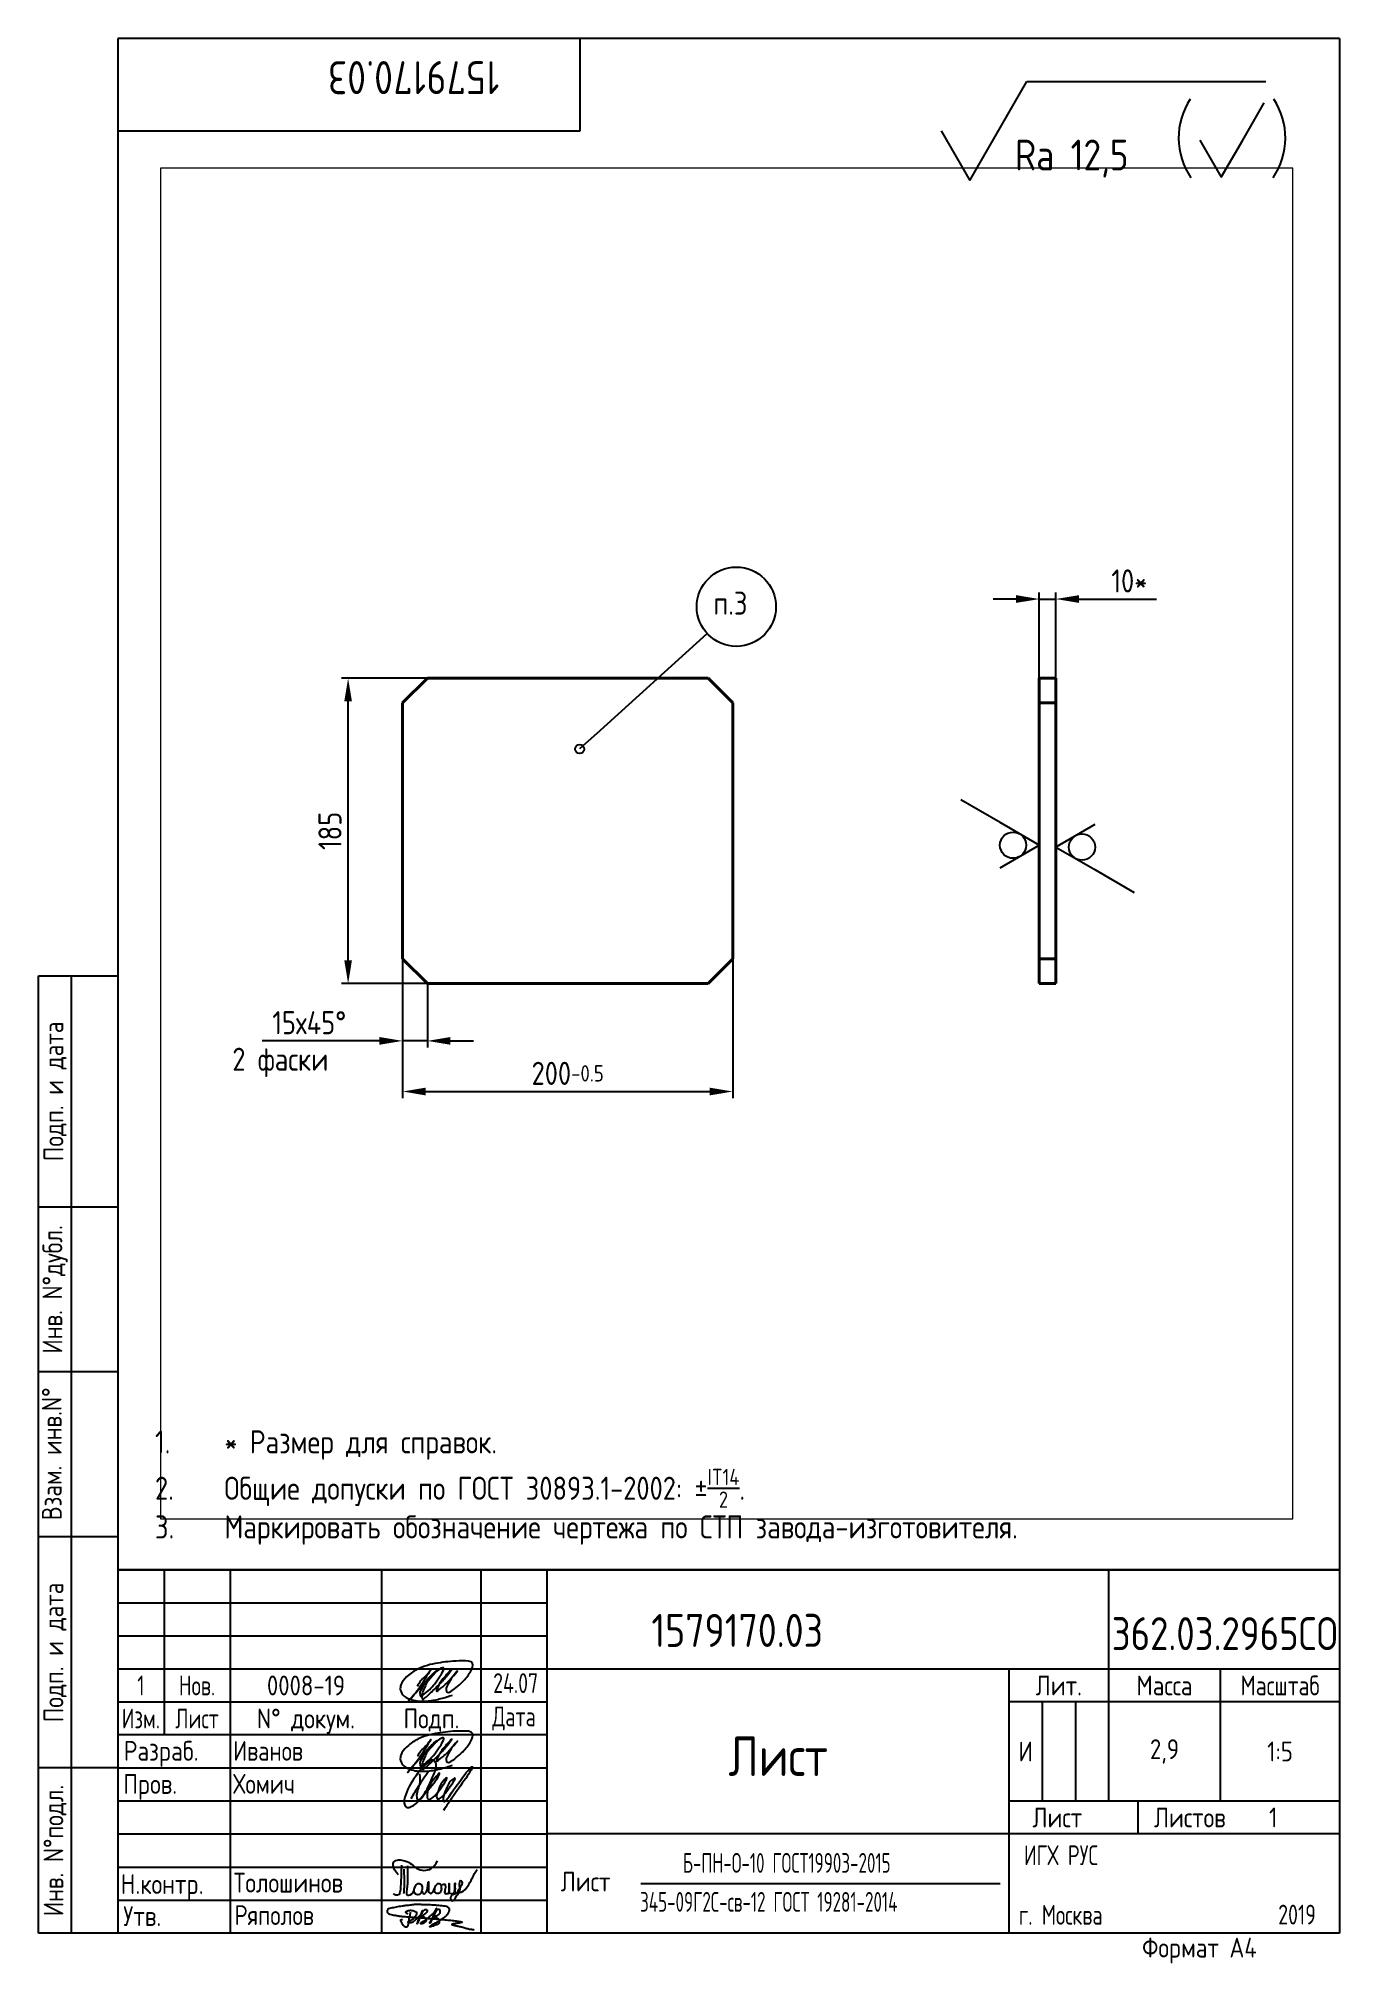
# Paper-space layout 'Лист1' of a CAD drawing. Header units: millimetres. Extents: x 7 to 204, y 0 to 291.
# The model-space entities are those that its viewports show. They can reach past a viewport. Long polylines and large blocks are cut down to what shows.
import ezdxf
from ezdxf.enums import TextEntityAlignment as Align

# ---------------------------------------------------------------- set-up
doc = ezdxf.new("R2010")
doc.units = ezdxf.units.MM
for name, color, linetype in [('12_SURFACE_FINISH', 7, 'Continuous'), ('Bord', 1, 'Continuous'), ('Cont', 6, 'Continuous'), ('Dim', 7, 'Continuous'), ('Text', 3, 'Continuous'), ('Textb', 6, 'Continuous'), ('Подписи', 10, 'Continuous')]:
    doc.layers.add(name, color=color, linetype=linetype)
doc.layers.add('AM_VIEWS', color=1, linetype='Continuous', lineweight=25, plot=False)
doc.layers.add('Con', color=6, linetype='Continuous', lineweight=40)
doc.layers.add('Основные', color=5, linetype='Continuous', lineweight=40)
doc.styles.add('Style1', font='romans.shx', dxfattribs={"width": 0.8})
doc.dimstyles.new('DIMSTYLE_1$0', dxfattribs={"dimtxt": 3.5, "dimasz": 3.5, "dimexe": 1, "dimexo": 0, "dimgap": 1, "dimtad": 1, "dimdec": 1, "dimlfac": 5, "dimtxsty": 'Style1', "dimcen": 0.09, "dimadec": 1, "dimazin": 2, "dimtp": 0.8, "dimtm": 0.8, "dimtfac": 1, "dimtdec": 1, "dimtofl": 0, "dimtmove": 0, "dimatfit": 3, "dimfxl": 1, "dimtolj": 1, "dimarcsym": 0})

# ---------------------------------------------------------------- blocks, each defined once
blk = doc.blocks.new('A$C63F45750')
at = {"layer": 'Text'}
for points, knots in [([(3.17, 2.37), (3.12, 2.38), (3.04, 2.41), (2.94, 2.5), (2.85, 2.57), (2.79, 2.69), (2.87, 2.77), (2.99, 2.84), (3.16, 2.89), (3.36, 2.93), (3.6, 2.95), (3.82, 2.92), (4.05, 2.87), (4.25, 2.78), (4.45, 2.63), (4.46, 2.42), (4.38, 2.26), (4.28, 2.1), (4.17, 1.94), (4.03, 1.78), (3.89, 1.62), (3.75, 1.52), (3.63, 1.43), (3.49, 1.36), (3.35, 1.3), (3.24, 1.25), (3.16, 1.21), (3.12, 1.15), (3.19, 1.1), (3.27, 1.09), (3.4, 1.07), (3.55, 1.07), (3.72, 1.12), (3.92, 1.19), (4.1, 1.34), (4.26, 1.51), (4.44, 1.65), (4.59, 1.81), (4.74, 1.93), (4.84, 2.04), (4.93, 2.14), (5.07, 2.29), (5.19, 2.53), (5.28, 2.68), (5.35, 2.96), (5.23, 2.66), (5.2, 2.44), (5.04, 2.09), (4.95, 1.81), (4.86, 1.57), (4.75, 1.31), (4.67, 1.12), (4.46, 0.78), (4.62, 1.17), (4.71, 1.45), (4.88, 1.74), (5.01, 2), (5.08, 2.19), (5.19, 2.4), (5.32, 2.58), (5.4, 2.75), (5.52, 2.89), (5.65, 3.04), (5.85, 3.1), (6.02, 3.03), (6.08, 2.87), (6.03, 2.7), (5.9, 2.51), (5.7, 2.37), (5.55, 2.23), (5.4, 2.17), (5.31, 2.12), (5.12, 2.09), (5.35, 2.07), (5.48, 2), (5.64, 1.93), (5.75, 1.8), (5.85, 1.67), (5.89, 1.54), (5.89, 1.37), (5.8, 1.2), (5.63, 1.06), (5.41, 0.94), (5.23, 0.86), (5.02, 0.92), (5.13, 1.1), (5.28, 1.16), (5.44, 1.27), (5.61, 1.36), (5.74, 1.46), (5.86, 1.53), (5.95, 1.61), (6.05, 1.69), (6.15, 1.77), (6.28, 1.87), (6.46, 2.02), (6.65, 2.19), (6.83, 2.37), (6.98, 2.49), (7.11, 2.61), (7.2, 2.74), (7.32, 2.84), (7.42, 2.97), (7.48, 3.08), (7.48, 3.27), (7.34, 3.08), (7.28, 2.94), (7.18, 2.69), (7.1, 2.46), (7, 2.22), (6.93, 1.98), (6.83, 1.78), (6.73, 1.55), (6.67, 1.34), (6.6, 1.14), (6.56, 1.03), (6.39, 0.99), (6.62, 1.33), (6.75, 1.54), (6.93, 1.87), (7.05, 2.08), (7.18, 2.32), (7.33, 2.6), (7.47, 2.89), (7.6, 3.07), (7.79, 3.18), (7.95, 3.01), (8, 2.81), (7.99, 2.62), (7.94, 2.46), (7.83, 2.33), (7.69, 2.22), (7.53, 2.11), (7.37, 2.03), (7.21, 1.99), (7.11, 1.97), (6.89, 1.98), (7.07, 1.94), (7.15, 1.9), (7.27, 1.88), (7.39, 1.84), (7.52, 1.81), (7.62, 1.72), (7.7, 1.62), (7.78, 1.51), (7.83, 1.39), (7.87, 1.26), (7.88, 1.13), (7.86, 0.99), (7.75, 0.88), (7.6, 0.77), (7.4, 0.73), (7.19, 0.66), (6.97, 0.55), (6.71, 0.48), (6.57, 0.44), (6.42, 0.42), (6.52, 0.58), (6.61, 0.64), (6.81, 0.78), (7.06, 0.89), (7.33, 1.04), (7.55, 1.16), (7.7, 1.24), (7.84, 1.32), (7.99, 1.43), (8.21, 1.58), (8.48, 1.76), (8.74, 1.95), (8.97, 2.12), (9.1, 2.29), (9.23, 2.44), (9.3, 2.6), (9.37, 2.74), (9.42, 2.92), (9.45, 3.13), (9.21, 3.48), (8.67, 3.59), (8.09, 3.63), (7.57, 3.66), (7.06, 3.74), (6.57, 3.75), (6.09, 3.74), (5.67, 3.78), (5.28, 3.78), (4.96, 3.81), (4.65, 3.83), (4.31, 3.82), (3.97, 3.79), (3.61, 3.74), (3.22, 3.67), (2.86, 3.66), (2.53, 3.61), (2.18, 3.52), (1.78, 3.54), (1.38, 3.37), (0.96, 3.35), (0.58, 3.24), (0.25, 3.19), (0.03, 3.06), (-0.03, 2.83), (0.02, 2.6), (0.26, 2.38), (0.59, 2.33), (1, 2.2), (1.48, 2.15), (1.93, 2.05), (2.35, 2.02), (2.72, 2.01), (3.11, 1.94), (3.68, 1.94), (4.25, 1.83), (4.91, 1.87), (5.53, 1.76), (6.13, 1.72), (6.73, 1.71), (7.32, 1.62), (7.99, 1.55), (8.64, 1.54), (9.16, 1.46), (9.61, 1.42), (10.03, 1.4), (10.41, 1.32), (10.73, 1.29), (11.01, 1.24), (11.18, 1.23), (11.42, 1.14), (11.18, 1.06), (11.01, 1.03), (10.71, 0.98), (10.37, 0.92), (10.1, 0.91), (9.65, 0.75), (10.22, 0.67), (10.54, 0.59), (11.08, 0.47), (11.61, 0.35), (12.17, 0.15), (12.64, 0.08), (12.98, 0.03), (13.11, 0.01), (13.18, 0)], [0, 0, 0, 0, 0.153866, 0.270441, 0.388867, 0.510533, 0.592156, 0.71333, 0.90842, 1.11344, 1.349254, 1.61246, 1.782219, 2.047249, 2.291879, 2.451528, 2.651081, 2.806158, 3.017979, 3.227348, 3.462381, 3.633009, 3.75766, 3.920516, 4.080796, 4.214529, 4.291786, 4.349969, 4.397594, 4.50822, 4.594826, 4.799244, 4.954392, 5.128468, 5.437537, 5.632649, 5.842485, 6.094987, 6.293219, 6.410959, 6.551192, 6.687808, 7.022147, 7.294342, 7.425356, 7.52079, 7.946481, 8.313051, 8.59833, 8.833695, 9.090496, 9.427695, 9.601191, 9.883219, 10.093306, 10.673943, 10.798776, 10.974628, 11.287247, 11.486184, 11.648652, 11.848902, 12.027194, 12.25348, 12.40059, 12.537783, 12.716293, 12.91523, 13.208551, 13.438489, 13.549668, 13.67779, 13.77127, 13.930001, 14.029091, 14.272112, 14.434836, 14.547084, 14.739051, 14.830983, 15.061241, 15.268922, 15.500489, 15.788979, 15.879568, 16.024283, 16.221854, 16.418714, 16.593102, 16.783247, 16.91018, 17.018213, 17.135263, 17.278205, 17.430482, 17.620087, 17.979626, 18.191789, 18.388716, 18.565718, 18.714854, 18.857929, 19.039974, 19.171375, 19.283034, 19.400085, 19.618058, 19.882245, 20.150781, 20.377854, 20.649532, 20.89723, 21.042543, 21.40016, 21.557817, 21.667145, 21.752781, 21.926256, 22.412297, 22.813145, 22.961412, 23.171289, 23.607257, 23.940428, 24.110007, 24.291214, 24.48084, 24.697609, 24.904078, 25.034245, 25.218018, 25.407651, 25.573473, 25.787447, 25.930292, 26.051316, 26.18846, 26.285312, 26.406799, 26.52425, 26.630463, 26.793722, 26.898606, 27.029313, 27.171012, 27.314101, 27.419918, 27.580557, 27.709367, 27.829268, 28.024364, 28.266961, 28.41242, 28.705761, 28.989137, 29.187748, 29.233768, 29.332802, 29.529535, 29.667094, 30.039923, 30.332117, 30.61061, 30.769982, 30.856778, 31.109923, 31.313488, 31.656425, 32.066331, 32.296628, 32.49714, 32.710276, 32.891468, 33.014834, 33.177747, 33.444503, 33.618009, 34.409008, 34.914636, 35.419802, 35.95397, 36.458179, 36.88069, 37.388403, 37.738353, 38.034261, 38.353468, 38.693154, 39.037638, 39.391136, 39.787481, 40.203773, 40.488977, 40.784975, 41.26625, 41.668005, 42.070065, 42.499388, 42.869834, 43.079573, 43.213439, 43.554591, 43.717296, 44.153724, 44.506336, 45.019111, 45.587859, 45.90191, 46.270392, 46.703958, 47.093115, 47.952647, 48.44014, 49.079253, 49.808223, 50.268654, 50.851051, 51.604831, 52.298429, 52.776925, 53.1907, 53.661988, 54.042386, 54.348524, 54.616841, 54.853814, 54.983777, 55.126096, 55.333328, 55.613101, 56.008732, 56.315809, 56.59982, 56.87931, 57.399251, 57.889617, 58.432507, 59.066698, 59.660314, 59.862668, 60.07277, 60.07277, 60.07277, 60.07277]), ([(2.31, 1.53), (2.26, 1.52), (2.17, 1.51), (2.06, 1.48), (1.93, 1.38), (2.07, 1.25), (2.14, 1.11), (2.26, 0.93), (2.39, 0.72), (2.57, 0.54), (2.71, 0.44), (2.86, 0.4), (3.02, 0.43), (3.14, 0.54), (3.21, 0.79), (3.25, 1.07), (3.31, 1.4), (3.35, 1.67), (3.38, 1.92), (3.47, 2.19), (3.5, 2.43), (3.54, 2.59), (3.56, 2.64)], [0, 0, 0, 0, 0.15847, 0.269731, 0.363591, 0.555514, 0.688037, 0.848606, 1.204359, 1.433632, 1.58673, 1.729549, 1.880686, 2.057874, 2.19169, 2.63505, 2.928153, 3.184121, 3.441863, 3.696117, 4.025873, 4.178055, 4.178055, 4.178055, 4.178055])]:
    blk.add_open_spline(points, degree=3, knots=knots, dxfattribs=at)
blk = doc.blocks.new('A$C4F4A4F5D')
at = {"layer": 'Основные', "lineweight": 25}
for points, knots in [([(0.76, 2.84), (0.53, 3.07), (0.02, 3.58), (-0.25, 5.26), (1.65, 5.12), (2.72, 4.57), (3.71, 3.46), (5.71, 3.44), (6.39, 4.52), (6.67, 4.97)], [0, 0, 0, 0, 0.995549, 2.196439, 3.853213, 4.970011, 6.02292, 8.170898, 9.705386, 9.705386, 9.705386, 9.705386]), ([(1.19, 4.34), (1.17, 3.4), (1.13, 2.06), (0.98, -0.44), (0.2, -0.16), (0.03, -0.03), (0, 0)], [0, 0, 0, 0, 3.274293, 4.654149, 5.171803, 5.30168, 5.30168, 5.30168, 5.30168]), ([(1.58, 3.74), (1.58, 3.25), (1.58, 2.32), (1.61, 1.07), (1.55, 0.31), (1.53, 0)], [0, 0, 0, 0, 1.453969, 2.804084, 3.740223, 3.740223, 3.740223, 3.740223]), ([(2.1, 4.21), (2.1, 3.72), (2.08, 2.67), (2.22, 1.45), (1.71, -0.56), (3.23, 0.14), (3.06, 1.09), (3.85, 1.74), (4.43, 1.17), (4.31, 0.54), (4.11, -0.15), (3.33, -0.21), (3.11, 0.28), (3.13, 0.53), (3.14, 0.66)], [0, 0, 0, 0, 1.402041, 3.063923, 4.415037, 5.298701, 6.374637, 7.087927, 7.603499, 8.330482, 8.911132, 9.613125, 9.996533, 10.366919, 10.366919, 10.366919, 10.366919]), ([(7.18, 1.27), (7.27, 1.3), (7.44, 1.37), (7.78, 1.56), (7.87, 1.06), (7.83, 0.71), (7.66, -0.05), (8.07, 0.01), (8.43, 0.12), (8.39, 0.68), (8.46, 1.9), (8.39, 0.94), (8.43, 0.6), (8.37, 0.05), (8.74, 0.07), (9.11, -0.03), (9.26, 0.49), (9.33, 0.95), (9.27, 1.34), (9.32, 1.77), (9.28, 0.91), (9.34, 0.6), (9.2, 0.14), (9.65, -0.01), (9.83, 0.61), (10.14, 1.03), (10.6, 1.72), (9.95, 2.11), (9.91, 1.23), (10.07, 0.69), (9.92, 0), (9.35, -0.37), (8.95, -1.56), (8.34, 0.07), (10.28, -0.02), (11.26, 1.1), (11.82, 2.15), (12.24, 3.04), (12.52, 3.46), (12.65, 3.65)], [0, 0, 0, 0, 0.305783, 0.619019, 0.796582, 1.5526, 2.082394, 2.34716, 2.5822, 3.136594, 4.040413, 4.363654, 5.267311, 5.441668, 5.78494, 6.114287, 6.466434, 7.104395, 7.620812, 7.679251, 8.272982, 8.692439, 9.1059, 9.338721, 9.784511, 10.568279, 11.297869, 11.566962, 12.285888, 12.851793, 13.545205, 14.102749, 15.055561, 15.671649, 17.422398, 18.699613, 20.16544, 20.963871, 21.66672, 21.66672, 21.66672, 21.66672]), ([(4.28, 0.44), (4.31, 0.37), (4.37, 0.25), (4.41, 0.06), (4.62, -0.05), (5, 0.18), (5.14, 0.84), (5.2, 1.3), (5.31, 2.06), (5.31, 1.17), (5.3, 0.78), (5.2, 0.26), (5.58, -0.01), (5.91, 0.16), (6.08, 0.5), (6.26, 0.9), (6.43, 1.31), (6.72, 1.59), (7.17, 1.58), (7.18, 1.05), (7.31, 0.57), (6.99, 0.02), (6.34, -0.02), (6.17, 0.51), (6.24, 0.79), (6.27, 0.92)], [0, 0, 0, 0, 0.247339, 0.413433, 0.559308, 0.874045, 1.558567, 2.392422, 2.645523, 3.22433, 3.719885, 4.231527, 4.573657, 4.879974, 5.190145, 5.704595, 6.19318, 6.529505, 6.863422, 7.269696, 7.83948, 8.395909, 8.926487, 9.378613, 9.791445, 9.791445, 9.791445, 9.791445])]:
    blk.add_open_spline(points, degree=3, knots=knots, dxfattribs=at)
blk = doc.blocks.new('*D6')
at = {"layer": 'Defpoints', "color": 0, "transparency": 16777216}
for p in [(45.92, 79.06), (95.92, 79.06), (95.92, 58.96)]:
    blk.add_point(p, dxfattribs=at)
at = {"layer": 'Dim', "color": 0, "lineweight": -2, "transparency": 16777216}
for p, q in [((45.92, 79.06), (45.92, 57.96)), ((95.92, 79.06), (95.92, 57.96)), ((49.42, 58.96), (92.42, 58.96))]:
    blk.add_line(p, q, dxfattribs=at)
at = {"layer": 'Dim', "color": 0, "transparency": 16777216}
for points in [[(49.42, 59.54), (49.42, 58.37), (45.92, 58.96)], [(92.42, 59.54), (92.42, 58.37), (95.92, 58.96)]]:
    blk.add_solid(points, dxfattribs=at)
at = {"layer": 'Dim', "color": 0, "transparency": 16777216, "insert": (70.92, 61.71), "char_height": 3.5, "attachment_point": 5, "style": 'Style1'}
blk.add_mtext('\\A1;200{}{\\H0.71x;\\C3;-0.5}', dxfattribs=at)
blk = doc.blocks.new('*D7')
at = {"layer": 'Defpoints', "color": 0, "transparency": 16777216}
for p in [(37.67, 121.56), (49.67, 121.56), (49.67, 75.31)]:
    blk.add_point(p, dxfattribs=at)
at = {"layer": 'Dim', "color": 0, "lineweight": -2, "transparency": 16777216}
for p, q in [((49.67, 121.56), (36.67, 121.56)), ((37.67, 78.81), (37.67, 118.06)), ((49.67, 75.31), (36.67, 75.31))]:
    blk.add_line(p, q, dxfattribs=at)
at = {"layer": 'Dim', "color": 0, "transparency": 16777216}
for points in [[(37.09, 118.06), (38.25, 118.06), (37.67, 121.56)], [(37.09, 78.81), (38.25, 78.81), (37.67, 75.31)]]:
    blk.add_solid(points, dxfattribs=at)
at = {"layer": 'Dim', "color": 0, "transparency": 16777216, "insert": (34.92, 98.44), "char_height": 3.5, "attachment_point": 5, "rotation": 90, "style": 'Style1'}
blk.add_mtext('\\A1;185', dxfattribs=at)
blk = doc.blocks.new('*D4')
at = {"layer": 'Defpoints', "color": 0, "transparency": 16777216}
for p in [(45.92, 79.06), (49.67, 75.31), (45.92, 66.63)]:
    blk.add_point(p, dxfattribs=at)
at = {"layer": 'Dim', "color": 0, "lineweight": -2, "transparency": 16777216}
for p, q in [((45.92, 79.06), (45.92, 65.63)), ((49.67, 75.31), (49.67, 65.63)), ((42.42, 66.63), (24.65, 66.63)), ((49.67, 66.63), (45.92, 66.63)), ((53.17, 66.63), (56.67, 66.63))]:
    blk.add_line(p, q, dxfattribs=at)
at = {"layer": 'Dim', "color": 0, "transparency": 16777216}
for points in [[(42.42, 67.21), (42.42, 66.04), (45.92, 66.63)], [(53.17, 67.21), (53.17, 66.04), (49.67, 66.63)]]:
    blk.add_solid(points, dxfattribs=at)
at = {"layer": 'Dim', "color": 0, "transparency": 16777216, "insert": (31.79, 69.38), "char_height": 3.5, "attachment_point": 5, "style": 'Style1'}
blk.add_mtext('\\A1;15х45%%D', dxfattribs=at)
blk = doc.blocks.new('_DOTBLANK')
at = {"color": 0, "linetype": 'ByBlock'}
blk.add_line((-1, 0), (0, 0), dxfattribs=at)
blk.add_circle((0, 0), 0.2, dxfattribs=at)
blk = doc.blocks.new('*D5')
at = {"layer": 'Defpoints', "color": 0, "transparency": 16777216}
for p in [(144.83, 133.56), (142.33, 121.56), (144.83, 121.56)]:
    blk.add_point(p, dxfattribs=at)
at = {"layer": 'Dim', "color": 0, "lineweight": -2, "transparency": 16777216}
for p, q in [((142.33, 121.56), (142.33, 134.56)), ((144.83, 121.56), (144.83, 134.56)), ((138.83, 133.56), (135.33, 133.56)), ((142.33, 133.56), (144.83, 133.56)), ((148.33, 133.56), (160.1, 133.56))]:
    blk.add_line(p, q, dxfattribs=at)
at = {"layer": 'Dim', "color": 0, "transparency": 16777216}
for points in [[(138.83, 134.15), (138.83, 132.98), (142.33, 133.56)], [(148.33, 134.15), (148.33, 132.98), (144.83, 133.56)]]:
    blk.add_solid(points, dxfattribs=at)
at = {"layer": 'Dim', "color": 0, "transparency": 16777216, "insert": (155.97, 136.31), "char_height": 3.5, "attachment_point": 5, "style": 'Style1'}
blk.add_mtext('\\A1;10*', dxfattribs=at)

msp = doc.modelspace()

# ---------------------------------------------------------------- linework, layer by layer
at = {"color": 7, "linetype": 'Continuous'}
msp.add_circle((96.460967, 132.396689), 6, dxfattribs=at)
at = {"layer": '12_SURFACE_FINISH', "color": 2, "linetype": 'Continuous'}
for p, q in [((142.333427, 96.271992), (142.333427, 117.813491)), ((144.833427, 105.876504), (144.833427, 117.813491)), ((136.403162, 99.695832), (130.451942, 103.131771)), ((142.333427, 96.271992), (136.403162, 99.695832)), ((150.763692, 99.413792), (144.833427, 95.989951)), ((136.403162, 92.848152), (142.333427, 96.271992)), ((144.833427, 95.989951), (150.763692, 92.566111)), ((150.763692, 92.566111), (156.714912, 89.130173))]:
    msp.add_line(p, q, dxfattribs=at)
for centre in [(138.364677, 96.271992), (148.802177, 95.989951)]:
    msp.add_circle(centre, 1.984375, dxfattribs=at)
at = {"layer": 'Con', "linetype": 'Continuous'}
for p, q in [((49.670723, 121.563491), (45.920723, 117.813491)), ((92.170723, 121.563491), (49.670723, 121.563491)), ((95.920723, 117.813491), (92.170723, 121.563491)), ((142.333427, 75.313491), (142.333427, 121.563491)), ((144.833427, 121.563491), (142.333427, 121.563491)), ((144.833427, 121.563491), (144.833427, 75.313491)), ((45.920723, 117.813491), (45.920723, 79.063491)), ((95.920723, 79.063491), (95.920723, 117.813491)), ((144.833427, 117.813491), (142.333427, 117.813491)), ((45.920723, 79.063491), (49.670723, 75.313491)), ((92.170723, 75.313491), (95.920723, 79.063491)), ((144.833427, 79.063491), (142.333427, 79.063491)), ((49.670723, 75.313491), (92.170723, 75.313491)), ((144.833427, 75.313491), (142.333427, 75.313491))]:
    msp.add_line(p, q, dxfattribs=at)
at = {"layer": 'Dim', "linetype": 'Continuous'}
msp.add_lwpolyline([(75.320937, 113.197572), (92.019331, 128.362849)], dxfattribs=at)

# ---------------------------------------------------------------- block references
at = {"layer": 'Dim', "linetype": 'Continuous', "xscale": 3.500000000000001, "yscale": 3.500000000000001, "zscale": 3.500000000000001, "rotation": 222.24534396728345}
msp.add_blockref('_DOTBLANK', (72.729982, 110.844499), dxfattribs=at)

# ---------------------------------------------------------------- texts
at = {"color": 2, "linetype": 'Continuous', "style": 'Style1', "width": 0.8}
msp.add_text('п.3', height=3.4999996, dxfattribs=at).set_placement((92.971169, 131.190584))
at = {"layer": 'Dim', "insert": (18.278831, 65.594988), "char_height": 3.5, "width": 21.7, "attachment_point": 1, "style": 'Style1'}
msp.add_mtext(' 2 фаски', dxfattribs=at)

# ---------------------------------------------------------------- dimensions: what is measured, and where the dimension line sits
at = {"layer": 'Dim'}
dim = msp.add_linear_dim(base=(144.833427, 133.563491), p1=(142.333427, 121.563491), p2=(144.833427, 121.563491), text='<>*', dimstyle='DIMSTYLE_1$0', override={"dimdec": 4, "dimlfac": 4, "dimtofl": 1}, dxfattribs=at)
dim.commit()
dim.dimension.update_dxf_attribs({"geometry": '*D5', "text_midpoint": (155.96676, 133.563491), "dimtype": 160})
dim = msp.add_linear_dim(base=(37.670723, 121.563491), p1=(49.670723, 75.313491), p2=(49.670723, 121.563491), angle=90, dimstyle='DIMSTYLE_1$0', override={"dimdec": 4, "dimlfac": 4, "dimpost": ''}, dxfattribs=at)
dim.commit()
dim.dimension.update_dxf_attribs({"geometry": '*D7', "text_midpoint": (34.920723, 98.438491)})
for base, p1, p2, text, override, picture, middle in [((45.920723, 66.625066), (49.670723, 75.313491), (45.920723, 79.063491), '<>х45%%D', {"dimdec": 4, "dimlfac": 4, "dimtofl": 1}, '*D4', (31.78739, 69.375066)), ((95.920723, 58.957752), (45.920723, 79.063491), (95.920723, 79.063491), '<>{}{\\H0.71x;\\C3;-0.5}', {"dimdec": 4, "dimlfac": 4, "dimpost": '', "dimtp": 0, "dimtm": 0.5, "dimtdec": 1, "dimtzin": 8}, '*D6', (70.920723, 61.707752))]:
    dim = msp.add_linear_dim(base=base, p1=p1, p2=p2, text=text, dimstyle='DIMSTYLE_1$0', override=override, dxfattribs=at)
    dim.commit()
    dim.dimension.update_dxf_attribs({"geometry": picture, "text_midpoint": middle})

psp = doc.layouts.new('Лист1')

# ---------------------------------------------------------------- linework, layer by layer
at = {"layer": '12_SURFACE_FINISH', "color": 2, "linetype": 'Continuous'}
for p, q in [((148.27, 269.74), (156.93, 284.74)), ((156.93, 284.74), (193.11, 284.74)), ((189.62, 275.83), (192.87, 281.46)), ((143.94, 277.24), (148.27, 269.74)), ((183.12, 275.83), (186.37, 270.21)), ((186.37, 270.21), (189.62, 275.83))]:
    psp.add_line(p, q, dxfattribs=at)
for centre, start, end in [((190.65, 276.16), 146.7128, 214.1116), ((185.33, 276.16), 325.8884, 33.2872)]:
    psp.add_arc(centre, 10.74, start, end, dxfattribs=at)
at = {"layer": 'Bord'}
for p, q in [((19.27, 54.23), (84.27, 54.23)), ((19.27, 49.23), (84.27, 49.23)), ((19.27, 44.23), (84.27, 44.23)), ((159.27, 39.23), (159.27, 24.23)), ((164.27, 39.23), (164.27, 24.23)), ((19.27, 29.23), (84.27, 29.23)), ((19.27, 24.23), (84.27, 24.23)), ((19.27, 19.23), (84.27, 19.23)), ((19.27, 14.23), (84.27, 14.23)), ((19.27, 9.23), (84.27, 9.23))]:
    psp.add_line(p, q, dxfattribs=at)
at = {"layer": 'Cont'}
for p, q in [((204.27, 291.23), (19.27, 291.23)), ((19.27, 291.23), (19.27, 4.23)), ((89.27, 277.23), (89.27, 291.23)), ((204.27, 291.23), (204.27, 4.23)), ((204.27, 291.23), (204.27, 4.23)), ((19.27, 277.23), (89.27, 277.23)), ((7.27, 4.23), (7.27, 149.23)), ((7.27, 149.23), (19.27, 149.23)), ((12.27, 4.23), (12.27, 149.23)), ((7.27, 114.23), (19.27, 114.23)), ((19.27, 89.23), (7.27, 89.23)), ((19.27, 64.23), (7.27, 64.23)), ((19.27, 59.23), (204.27, 59.23)), ((204.27, 59.23), (19.27, 59.23)), ((26.27, 59.23), (26.27, 34.23)), ((36.27, 59.23), (36.27, 4.23)), ((59.27, 4.23), (59.27, 59.23)), ((74.27, 59.23), (74.27, 4.23)), ((84.27, 4.23), (84.27, 59.23)), ((169.27, 59.23), (169.27, 24.23)), ((84.27, 44.23), (204.27, 44.23)), ((154.27, 4.23), (154.27, 44.23)), ((186.27, 24.23), (186.27, 44.23)), ((19.27, 39.23), (84.27, 39.23)), ((204.27, 39.23), (154.27, 39.23)), ((84.27, 34.23), (19.27, 34.23)), ((19.27, 29.23), (7.27, 29.23)), ((154.27, 24.23), (204.27, 24.23)), ((173.71, 24.23), (173.71, 19.23)), ((204.27, 19.23), (84.27, 19.23)), ((19.27, 4.23), (7.27, 4.23)), ((204.27, 4.23), (19.27, 4.23))]:
    psp.add_line(p, q, dxfattribs=at)
at = {"layer": 'Text'}
psp.add_line((98.48, 11.75), (152.89, 11.75), dxfattribs=at)
at = {"layer": 'Подписи'}
for points, knots in [([(67.56, 44.03), (67.07, 43.58), (66.21, 42.8), (65.4, 41.51), (64.91, 40.65), (65.14, 40.01), (65.84, 40.54), (66.45, 41.03), (67.36, 42.05), (68.03, 43.11), (68.49, 43.74), (68.7, 44.53), (67.96, 44.22), (67.41, 43.8), (66.78, 42.97), (66.1, 42.29), (65.75, 41.48), (65.41, 40.69), (65.31, 40.14), (65.36, 39.53), (66.08, 40.02), (66.76, 40.74), (68.07, 42.01), (68.95, 42.95), (70.34, 44.84), (68.32, 42.54), (67.95, 42.05), (67.41, 40.7), (68.78, 41.73), (69.14, 42.14), (71.22, 44.47), (69.77, 42.91), (69.39, 42.1), (68.89, 41.3), (69.2, 40.5), (70.21, 41.14), (71.09, 41.88), (72.11, 42.93), (72.78, 43.94), (73.37, 45.44), (70.53, 45.48), (68.26, 45.26), (65.28, 44.67), (63.39, 43.43), (62.3, 42.36), (61.93, 41.21), (62.41, 40.14), (63.46, 39.63), (64.79, 39.32), (66.38, 39.34), (68.17, 39.7), (69.37, 40.09), (69.95, 40.28)], [0, 0, 0, 0, 1.9755, 3.453266, 4.599682, 4.791473, 5.145238, 6.497385, 7.664272, 9.094306, 10.114998, 10.459762, 10.811562, 11.792042, 12.959743, 13.767676, 14.660412, 15.605031, 16.245448, 16.572031, 16.925795, 18.146901, 20.185044, 21.789331, 22.951009, 24.626743, 26.592474, 27.035558, 27.450584, 30.017364, 31.457812, 32.594833, 33.885024, 34.80449, 35.192074, 35.984441, 37.373068, 39.207782, 40.066553, 41.248724, 42.851981, 46.196805, 49.405498, 51.42283, 52.958607, 53.90671, 54.859511, 56.175895, 57.248919, 58.950609, 60.891135, 62.727304, 62.727304, 62.727304, 62.727304]), ([(64.68, 41.65), (64.84, 41.94), (65.19, 42.6), (66, 43.14), (67.26, 45.09), (65.05, 41.48), (64.41, 40.62), (62.6, 38.51), (64.76, 41.14), (65.66, 41.87), (66.16, 42.28)], [0, 0, 0, 0, 0.949687, 2.182955, 3.211934, 5.843898, 8.089363, 9.295303, 11.182264, 13.603818, 13.603818, 13.603818, 13.603818]), ([(67.56, 33.41), (67.07, 32.96), (66.21, 32.18), (65.4, 30.89), (64.91, 30.04), (65.14, 29.39), (65.84, 29.92), (66.45, 30.41), (67.36, 31.43), (68.03, 32.49), (68.49, 33.13), (68.7, 33.91), (67.96, 33.6), (67.41, 33.18), (66.78, 32.35), (66.1, 31.67), (65.75, 30.86), (65.41, 30.07), (65.31, 29.52), (65.36, 28.91), (66.08, 29.4), (66.76, 30.12), (68.07, 31.39), (68.95, 32.33), (70.34, 34.22), (68.32, 31.92), (67.95, 31.43), (67.41, 30.08), (68.78, 31.11), (69.14, 31.52), (71.22, 33.85), (69.77, 32.29), (69.39, 31.49), (68.89, 30.68), (69.2, 29.88), (70.21, 30.53), (71.09, 31.26), (72.11, 32.31), (72.78, 33.32), (73.37, 34.82), (70.53, 34.86), (68.26, 34.65), (65.28, 34.05), (63.39, 32.81), (62.3, 31.74), (61.93, 30.59), (62.41, 29.52), (63.46, 29.01), (64.79, 28.7), (66.38, 28.72), (68.17, 29.08), (69.37, 29.47), (69.95, 29.66)], [0, 0, 0, 0, 1.9755, 3.453266, 4.599682, 4.791473, 5.145238, 6.497385, 7.664272, 9.094306, 10.114998, 10.459762, 10.811562, 11.792042, 12.959743, 13.767676, 14.660412, 15.605031, 16.245448, 16.572031, 16.925795, 18.146901, 20.185044, 21.789331, 22.951009, 24.626743, 26.592474, 27.035558, 27.450584, 30.017364, 31.457812, 32.594833, 33.885024, 34.80449, 35.192074, 35.984441, 37.373068, 39.207782, 40.066553, 41.248724, 42.851981, 46.196805, 49.405498, 51.42283, 52.958607, 53.90671, 54.859511, 56.175895, 57.248919, 58.950609, 60.891135, 62.727304, 62.727304, 62.727304, 62.727304]), ([(64.68, 31.03), (64.84, 31.32), (65.19, 31.98), (66, 32.52), (67.26, 34.47), (65.05, 30.87), (64.41, 30.01), (62.6, 27.89), (64.76, 30.52), (65.66, 31.25), (66.16, 31.67)], [0, 0, 0, 0, 0.949687, 2.182955, 3.211934, 5.843898, 8.089363, 9.295303, 11.182264, 13.603818, 13.603818, 13.603818, 13.603818]), ([(64.98, 28.35), (65.02, 27.76), (65.1, 26.51), (64.35, 25.43), (64.69, 24.15), (66, 25.51), (66.43, 26.73), (67.25, 28.54), (67.7, 29.7), (66.96, 30.69), (65.48, 29.45), (64.18, 27.83), (62.9, 25.62), (62.56, 24.03), (62.95, 22.86), (64.56, 23.82), (65.67, 25.22), (66.89, 26.6), (67.66, 27.65), (68.3, 28.88), (67.29, 27.74), (66.61, 26.88), (66.09, 25.88), (66.14, 24.13), (67.5, 25.08), (67.96, 25.96), (68.66, 26.69), (69.47, 28.26), (67.97, 26.68), (67.84, 25.76), (67.46, 24.97), (67.72, 24.34), (68.6, 25.08), (69.17, 25.75), (69.73, 26.6), (70.72, 28.06), (69.62, 27.25), (69.2, 26.54), (68.79, 25.53), (68.51, 24.81), (68.62, 23.76), (70.35, 26.22), (71.12, 27.29), (72.21, 28.82), (73.87, 30.29), (70.14, 25.15), (69.04, 23.47), (68.58, 22.77)], [0, 0, 0, 0, 1.694377, 3.611891, 4.07736, 4.60447, 7.711907, 8.884558, 10.553021, 11.020313, 12.085944, 14.869427, 18.302412, 19.195025, 19.797312, 21.447957, 22.845763, 25.833596, 26.383869, 27.255355, 28.272531, 28.907972, 30.992725, 31.763238, 32.806058, 34.265897, 35.053159, 36.16987, 37.377204, 38.774687, 39.574428, 39.857371, 40.446901, 41.989311, 42.846158, 44.082314, 44.70121, 45.674294, 46.914256, 47.749726, 48.21214, 49.32338, 53.084538, 54.488933, 54.79415, 59.273817, 62.52012, 62.52012, 62.52012, 62.52012]), ([(66.32, 28.68), (65.79, 27.91), (64.85, 26.57), (64, 25.17), (63.64, 24.57)], [0, 0, 0, 0, 2.789819, 4.905952, 4.905952, 4.905952, 4.905952])]:
    psp.add_open_spline(points, degree=3, knots=knots, dxfattribs=at)

# ---------------------------------------------------------------- block references
at = {"layer": 'Cont'}
psp.add_blockref('A$C63F45750', (60.07, 4.73), dxfattribs=at)
at = {"layer": 'Подписи'}
psp.add_blockref('A$C4F4A4F5D', (61.03, 10.18), dxfattribs=at)

# ---------------------------------------------------------------- texts
at = {"insert": (21.41, 80.38), "char_height": 3.5, "attachment_point": 1, "style": 'Style1'}
psp.add_mtext_dynamic_manual_height_columns('\\A1;\\pxi-3,l4,t4;1.\t* Размер для справок.\\P2.\tОбщие допуски по ГОСТ 30893.1-2002: %%P{\\H0.7x;\\SIT14/2;}.\\P3.\tМаркировать обозначение чертежа по СТП завода-изготовителя.', width=190.0946, gutter_width=25, heights=[0], dxfattribs=at)
at = {"layer": '12_SURFACE_FINISH', "color": 2, "linetype": 'Continuous', "style": 'Style1', "width": 0.8}
psp.add_text('Ra 12,5', height=4.667, dxfattribs=at).set_placement((155.13, 271.25))
at = {"layer": 'Text', "style": 'Style1', "width": 0.8}
for s, p in [('Подп. и дата', (9.77, 131.73)), ('Инв. N%%dдубл.', (9.77, 101.73)), ('Взам. инв.N%%d ', (9.27, 77.61)), ('Подп. и дата', (9.77, 46.73)), ('Инв. N%%dподл.', (9.77, 16.73))]:
    psp.add_text(s, height=3, rotation=90, dxfattribs=at).set_placement(p, align=Align.MIDDLE)
at = {"layer": 'Text', "style": 'Style1'}
for s, height, width, p in [('1579170.03', 5, 0.8, (100.08, 47.57)), ('Разpаб.', 3, 0.8, (20.19, 30.33)), ('Иванов', 3, 0.77, (36.75, 30.33)), ('Лист', 6, 0.8, (111.76, 28.02)), ('Пpов.', 3, 0.8, (20.1, 25.31)), ('Хомич', 3, 0.77, (36.75, 25.33)), ('Б-ПН-О-10 ГОСТ19903-2015', 3, 0.6, (104.83, 13.35)), ('Н.контp.', 3, 0.8, (19.73, 10.15)), ('Толошинов', 3, 0.8, (36.82, 10.36)), ('Лист', 3, 0.8, (86.35, 10.53)), ('345-09Г2С-св-12 ГОСТ 19281-2014', 3, 0.6, (98.36, 7.45)), ('Утв.', 3, 0.8, (20.1, 5.3)), ('Ряполов', 3, 0.77, (36.95, 5.44)), ('г. Москва', 3, 0.7, (155.72, 5.48)), ('Фоpмат А4', 3, 0.8, (174.38, 0.52))]:
    psp.add_text(s, height=height, dxfattribs=dict(at, width=width)).set_placement(p)
at = {"layer": 'Text', "style": 'Style1', "width": 0.593724}
psp.add_text('362.03.2965СО', height=5, dxfattribs=at).set_placement((169.78, 47.08), (203.99, 47.08), align=Align.FIT)
at = {"layer": 'Text', "style": 'Style1'}
for s, width, p in [('1', 0.7, (22.77, 41.73)), ('Нов.', 0.7, (31.27, 41.73)), ('0008-19', 0.8, (47.77, 41.73)), ('24.07', 0.7, (79.52, 42.09)), ('Лит.', 0.8, (161.77, 41.73)), ('Масса', 0.8, (177.77, 41.73)), ('Масштаб', 0.75, (195.27, 41.73)), ('Изм.', 0.7, (22.77, 36.73)), ('Лист', 0.7, (31.27, 36.73)), ('N%%d докум.', 0.8, (47.77, 36.73)), ('Подп.', 0.8, (66.77, 36.73)), ('Лист', 0.8, (161.54, 21.73)), ('Листов', 0.8, (181.61, 21.73))]:
    psp.add_text(s, height=3, dxfattribs=dict(at, width=width)).set_placement(p, align=Align.MIDDLE_CENTER)
at = {"layer": 'Text', "style": 'Style1', "width": 0.7}
for s, p in [('Дата', (79.27, 36.73)), ('ИГХ РУС', (162.11, 16.02))]:
    psp.add_text(s, height=3, dxfattribs=at).set_placement(p, align=Align.MIDDLE)
at = {"layer": 'Text', "style": 'Style1', "width": 0.8}
for tag, text, p in [('И', 'И', (156.75, 31.73)), ('2,9', '', (177.77, 31.73)), ('1:5', '', (195.27, 31.73))]:
    psp.add_attdef(tag, text=text, height=3, dxfattribs=at).set_placement(p, align=Align.MIDDLE)
at = {"layer": 'Text', "style": 'Style1'}
for tag, p, width in [('1', (193.61, 20.24), 0.8), ('2019', (194.99, 5.52), 0.7)]:
    psp.add_attdef(tag, p, '', height=3, dxfattribs=dict(at, width=width))
at = {"layer": 'Textb', "style": 'Style1', "width": 0.8}
psp.add_text('1579170.03', height=5, rotation=180, dxfattribs=at).set_placement((77.06, 287.81))

# ---------------------------------------------------------------- viewports
at = {"layer": 'AM_VIEWS'}
psp.add_viewport(center=(111.46, 169.29), size=(171.49, 204.628), view_center_point=(94.980437, 96.537683), view_height=204.6277874, dxfattribs=at)

doc.saveas('drawing.dxf')
